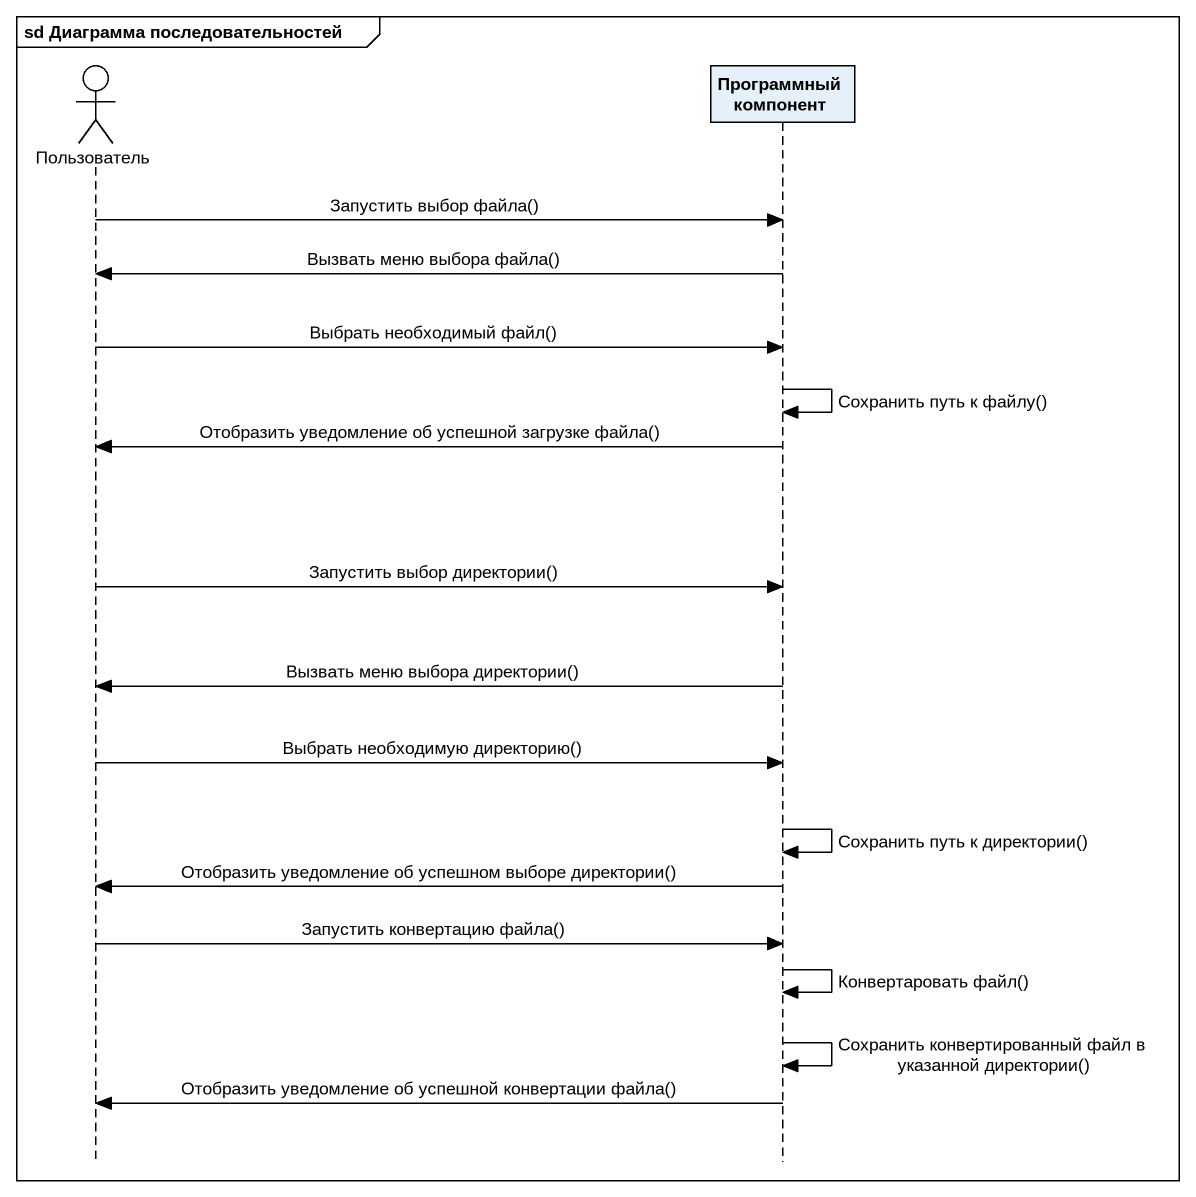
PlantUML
@startuml
mainframe sd Диаграмма последовательностей
hide footbox
actor Пользователь
participant "Программный компонент" as Программный_компонент

Пользователь -> Программный_компонент : Запустить выбор файла()
Программный_компонент -> Пользователь : Вызвать меню выбора файла()
Пользователь -> Программный_компонент : Выбрать необходимый файл()
Программный_компонент -> Программный_компонент : Сохранить путь к файлу()
Программный_компонент -> Пользователь : Отобразить уведомление об успешной загрузке файла()
Пользователь -> Программный_компонент : Запустить выбор директории()
Программный_компонент -> Пользователь : Вызвать меню выбора директории()
Пользователь -> Программный_компонент : Выбрать необходимую директорию()
Программный_компонент -> Программный_компонент : Сохранить путь к директории()
Программный_компонент -> Пользователь : Отобразить уведомление об успешном выборе директории()
Пользователь -> Программный_компонент : Запустить конвертацию файла()
Программный_компонент -> Программный_компонент : Конвертаровать файл()
Программный_компонент -> Программный_компонент : Сохранить конвертированный файл в указанной директории()
Программный_компонент -> Пользователь : Отобразить уведомление об успешной конвертации файла()
@enduml
